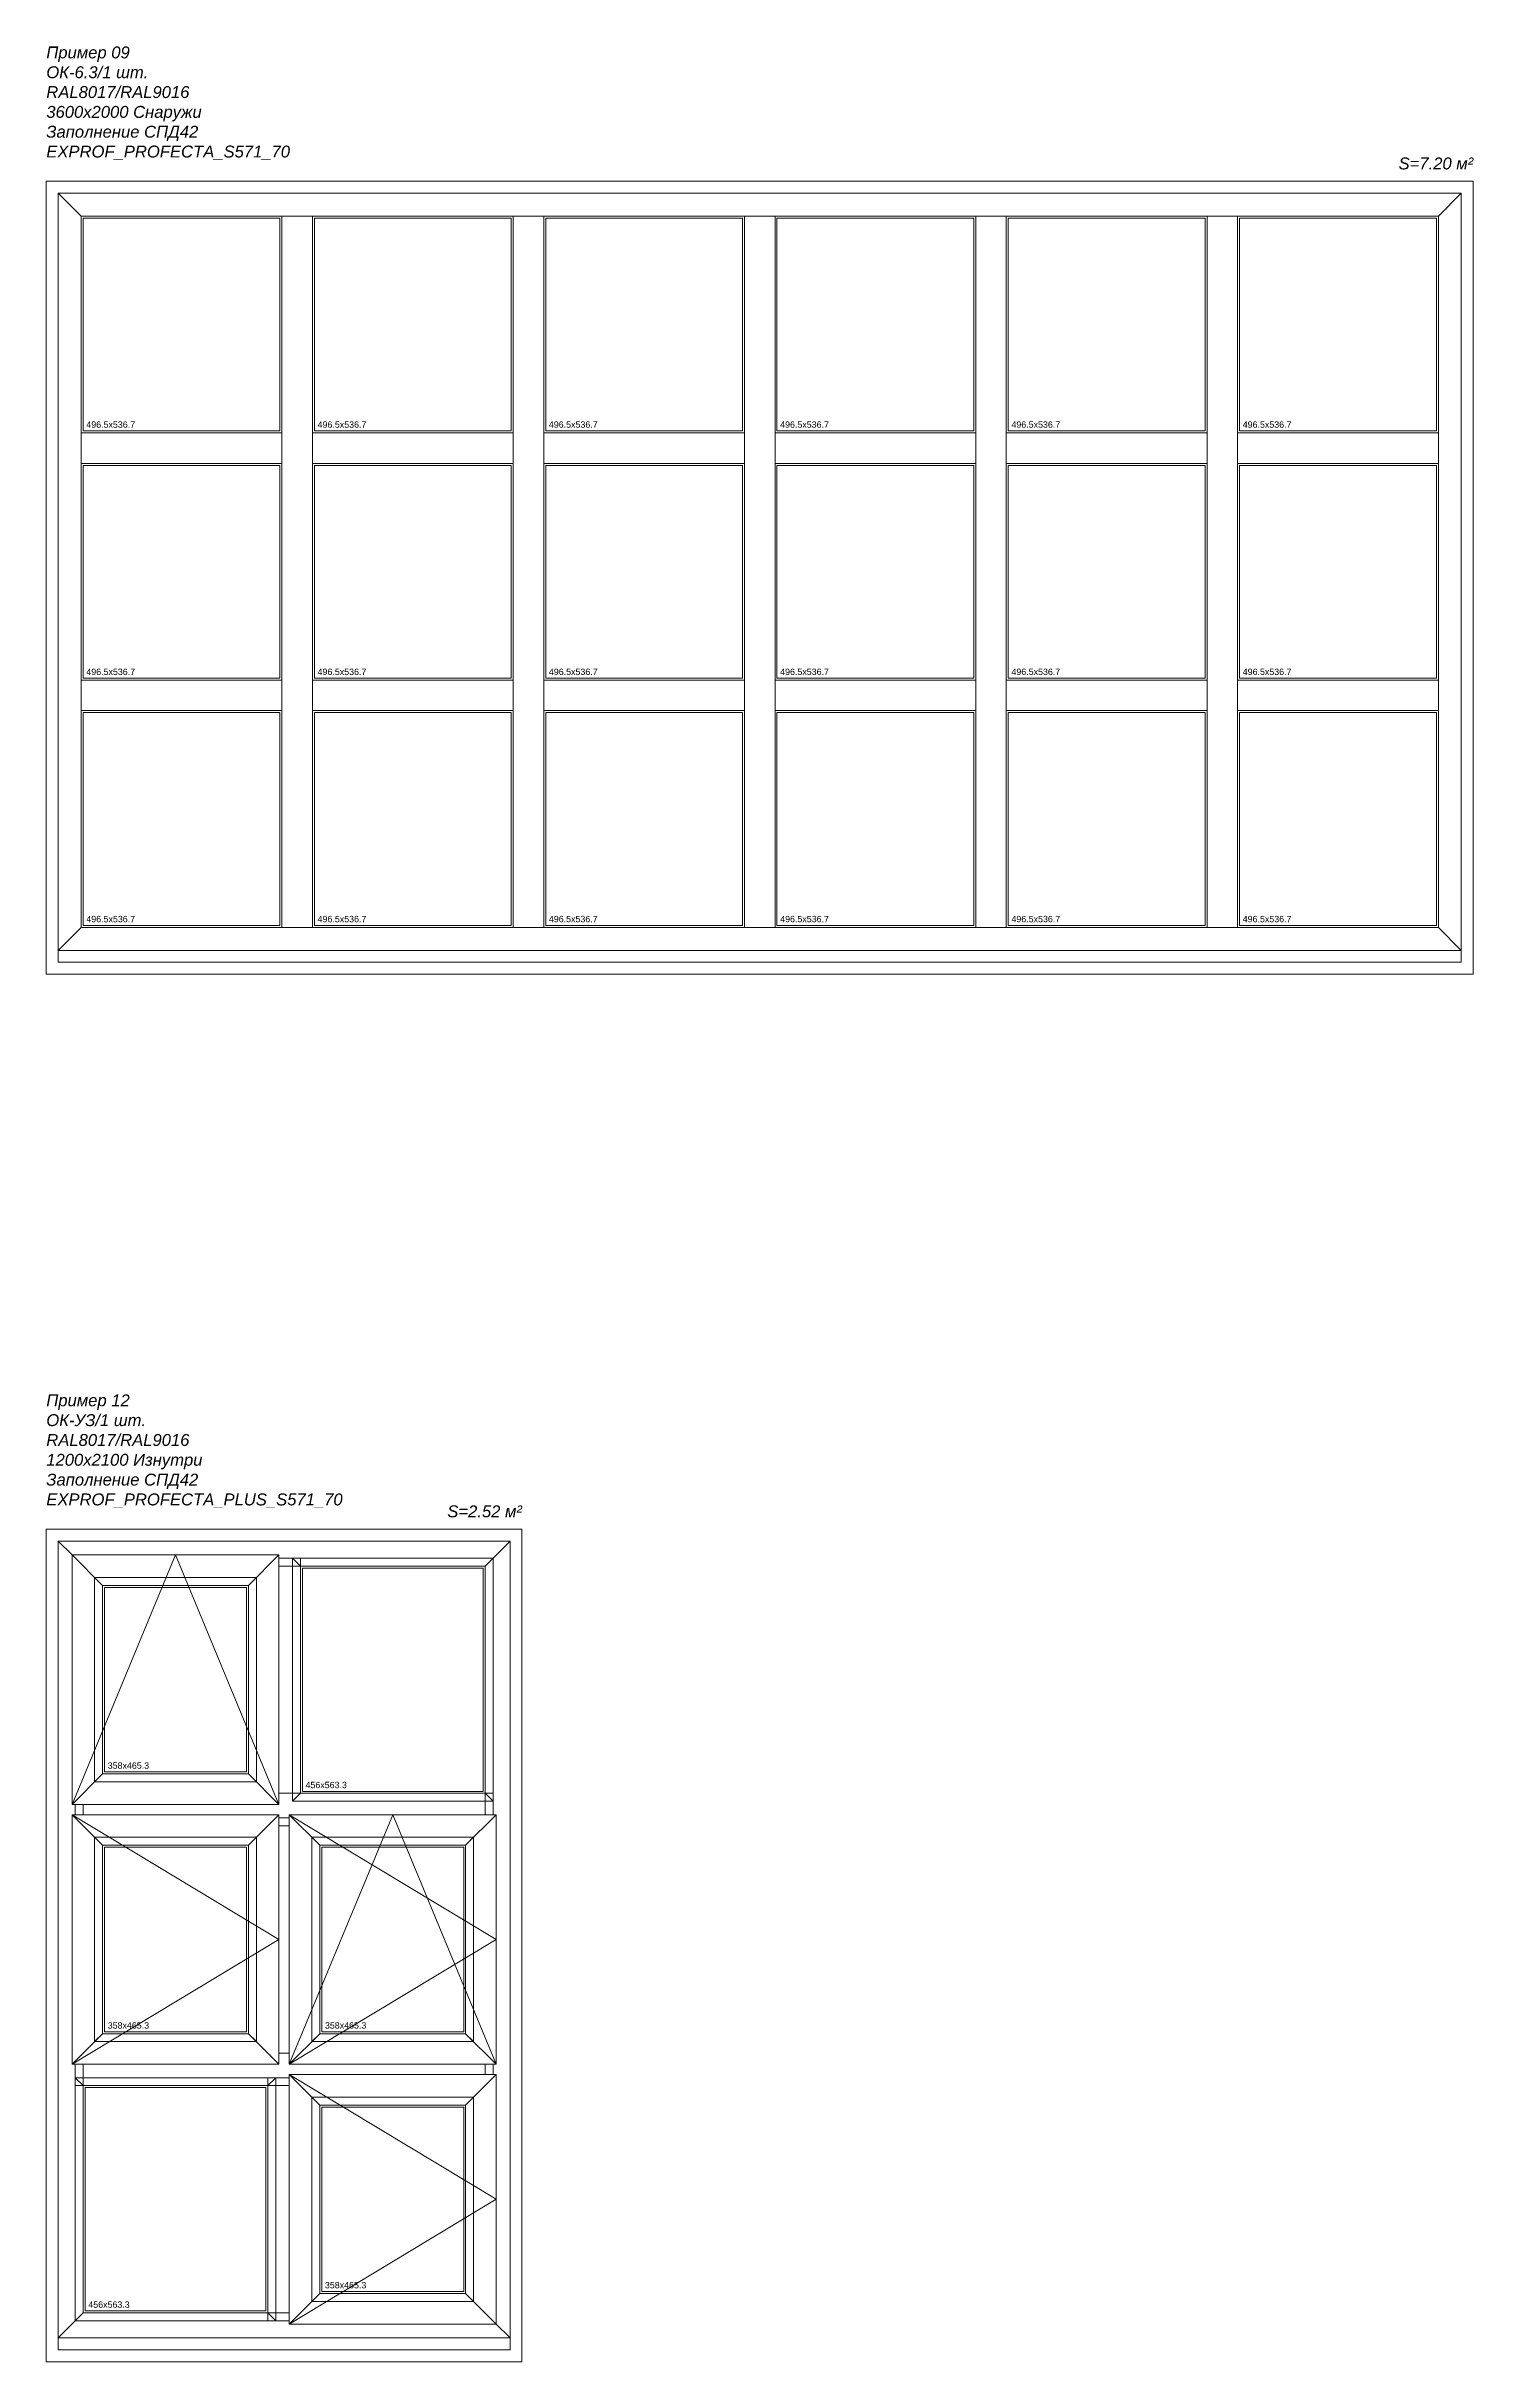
# Model space of a CAD drawing. Header units: millimetres. Extents: x -2 to 10601, y -10500 to 1840.
# Drawn here: x 7000 to 10601, y -10500 to -4660 of the extents above; entities that cross this region are included whole.
import ezdxf
from ezdxf.enums import TextEntityAlignment as Align

# ---------------------------------------------------------------- set-up
doc = ezdxf.new("R2010")
doc.units = ezdxf.units.MM
doc.linetypes.add('GOST2.303 4', pattern=[0])
doc.layers.add('Заполнение', color=6, linetype='Continuous', plot=False)
for name, color, linetype, lineweight in [('Невидимые', 250, 'Continuous', 13), ('Окна', 195, 'Continuous', 0), ('Текст', 2, 'Continuous', 15), ('Штриховые', 170, 'GOST2.303 4', 9)]:
    doc.layers.add(name, color=color, linetype=linetype, lineweight=lineweight)
doc.styles.add('WindowStyle', font='Arial.ttf')
doc.styles.add('Основной стиль (для надписей)', font='ariali.ttf')

# ---------------------------------------------------------------- blocks, each defined once
blk = doc.blocks.new('Пример 09 ОК-6.3 3600х2000 6x3 Снаружи #09')
at = {"layer": 'Невидимые'}
for points in [[(93, 1370.3), (589.5, 1370.3), (589.5, 1907), (93, 1907)], [(676.5, 1370.3), (1173, 1370.3), (1173, 1907), (676.5, 1907)], [(1260, 1370.3), (1756.5, 1370.3), (1756.5, 1907), (1260, 1907)], [(1843.5, 1370.3), (2340, 1370.3), (2340, 1907), (1843.5, 1907)], [(2427, 1370.3), (2923.5, 1370.3), (2923.5, 1907), (2427, 1907)], [(3010.5, 1370.3), (3507, 1370.3), (3507, 1907), (3010.5, 1907)], [(93, 746.7), (589.5, 746.7), (589.5, 1283.3), (93, 1283.3)], [(676.5, 746.7), (1173, 746.7), (1173, 1283.3), (676.5, 1283.3)], [(1260, 746.7), (1756.5, 746.7), (1756.5, 1283.3), (1260, 1283.3)], [(1843.5, 746.7), (2340, 746.7), (2340, 1283.3), (1843.5, 1283.3)], [(2427, 746.7), (2923.5, 746.7), (2923.5, 1283.3), (2427, 1283.3)], [(3010.5, 746.7), (3507, 746.7), (3507, 1283.3), (3010.5, 1283.3)], [(93, 123), (589.5, 123), (589.5, 659.7), (93, 659.7)], [(676.5, 123), (1173, 123), (1173, 659.7), (676.5, 659.7)], [(1260, 123), (1756.5, 123), (1756.5, 659.7), (1260, 659.7)], [(1843.5, 123), (2340, 123), (2340, 659.7), (1843.5, 659.7)], [(2427, 123), (2923.5, 123), (2923.5, 659.7), (2427, 659.7)], [(3010.5, 123), (3507, 123), (3507, 659.7), (3010.5, 659.7)]]:
    blk.add_lwpolyline(points, close=True, dxfattribs=at)
at = {"layer": 'Окна'}
for p, q in [((30, 1970), (88, 1912)), ((3570, 1970), (3512, 1912)), ((30, 60), (88, 118)), ((3570, 60), (3512, 118))]:
    blk.add_line(p, q, dxfattribs=at)
for points in [[(30, 60), (3570, 60), (3570, 1970), (30, 1970)], [(88, 118), (3512, 118), (3512, 1912), (88, 1912)], [(594.5, 118), (671.5, 118), (671.5, 1912), (594.5, 1912)], [(1178, 118), (1255, 118), (1255, 1912), (1178, 1912)], [(1761.5, 118), (1838.5, 118), (1838.5, 1912), (1761.5, 1912)], [(2345, 118), (2422, 118), (2422, 1912), (2345, 1912)], [(2928.5, 118), (3005.5, 118), (3005.5, 1912), (2928.5, 1912)], [(88, 1288.3), (594.5, 1288.3), (594.5, 1365.3), (88, 1365.3)], [(671.5, 1288.3), (1178, 1288.3), (1178, 1365.3), (671.5, 1365.3)], [(1255, 1288.3), (1761.5, 1288.3), (1761.5, 1365.3), (1255, 1365.3)], [(1838.5, 1288.3), (2345, 1288.3), (2345, 1365.3), (1838.5, 1365.3)], [(2422, 1288.3), (2928.5, 1288.3), (2928.5, 1365.3), (2422, 1365.3)], [(3005.5, 1288.3), (3512, 1288.3), (3512, 1365.3), (3005.5, 1365.3)], [(88, 664.7), (594.5, 664.7), (594.5, 741.7), (88, 741.7)], [(671.5, 664.7), (1178, 664.7), (1178, 741.7), (671.5, 741.7)], [(1255, 664.7), (1761.5, 664.7), (1761.5, 741.7), (1255, 741.7)], [(1838.5, 664.7), (2345, 664.7), (2345, 741.7), (1838.5, 741.7)], [(2422, 664.7), (2928.5, 664.7), (2928.5, 741.7), (2422, 741.7)], [(3005.5, 664.7), (3512, 664.7), (3512, 741.7), (3005.5, 741.7)], [(30, 30), (3570, 30), (3570, 60), (30, 60)]]:
    blk.add_lwpolyline(points, close=True, dxfattribs=at)
at = {"layer": 'Штриховые'}
blk.add_lwpolyline([(0, 0), (3600, 0), (3600, 2000), (0, 2000)], close=True, dxfattribs=at)
at = {"layer": 'Заполнение', "style": 'WindowStyle'}
for p in [(101, 1378.3), (684.5, 1378.3), (1268, 1378.3), (1851.5, 1378.3), (2435, 1378.3), (3018.5, 1378.3), (101, 754.7), (684.5, 754.7), (1268, 754.7), (1851.5, 754.7), (2435, 754.7), (3018.5, 754.7), (101, 131), (684.5, 131), (1268, 131), (1851.5, 131), (2435, 131), (3018.5, 131)]:
    blk.add_text('496.5х536.7', height=16, dxfattribs=at).set_placement(p)
at = {"layer": 'Текст', "style": 'Основной стиль (для надписей)'}
blk.add_text('S=7.20 м²', height=30, dxfattribs=at).set_placement((3600, 2060), align=Align.TOP_RIGHT)
for tag, p in [('OBJECT', (0, 2310)), ('WINDOW', (0, 2260)), ('COLOR', (0, 2210)), ('SIZE', (0, 2160)), ('GLAZING', (0, 2110)), ('SYSTEM', (0, 2060))]:
    blk.add_attdef(tag, p, '', height=30, dxfattribs=at)
blk = doc.blocks.new('Пример 12 ОК-УЗ 1200х2100 2x3 Изнутри #12')
at = {"layer": 'Невидимые'}
for points in [[(646, 1438.7), (1102, 1438.7), (1102, 2002), (646, 2002)], [(147, 1487.7), (505, 1487.7), (505, 1953), (147, 1953)], [(147, 832.3), (505, 832.3), (505, 1297.7), (147, 1297.7)], [(695, 832.3), (1053, 832.3), (1053, 1297.7), (695, 1297.7)], [(98, 128), (554, 128), (554, 691.3), (98, 691.3)], [(695, 177), (1053, 177), (1053, 642.3), (695, 642.3)]]:
    blk.add_lwpolyline(points, close=True, dxfattribs=at)
at = {"layer": 'Окна'}
for p, q in [((30, 2070), (65, 2035)), ((1170, 2070), (1107, 2007)), ((587, 2035), (65, 2035)), ((65, 2035), (65, 1405.7)), ((65, 2035), (142, 1958)), ((587, 2035), (510, 1958)), ((587, 1405.7), (587, 2035)), ((641, 2027), (587, 2027)), ((1107, 2007), (587, 2007)), ((641, 2007), (621, 2027)), ((621, 2027), (1127, 2027)), ((621, 1413.7), (621, 2027)), ((621, 2027), (641, 2007)), ((641, 1433.7), (641, 2027)), ((1107, 2007), (641, 2007)), ((641, 2007), (641, 1433.7)), ((1127, 2027), (1107, 2007)), ((1107, 2007), (1127, 2027)), ((1107, 1379.7), (1107, 2007)), ((1107, 1433.7), (1107, 2007)), ((1127, 2027), (1127, 1413.7)), ((530, 1978), (122, 1978)), ((122, 1978), (142, 1958)), ((142, 1958), (122, 1978)), ((122, 1978), (122, 1462.7)), ((510, 1958), (142, 1958)), ((142, 1958), (142, 1482.7)), ((142, 1958), (510, 1958)), ((142, 1482.7), (142, 1958)), ((510, 1958), (530, 1978)), ((530, 1978), (510, 1958)), ((510, 1482.7), (510, 1958)), ((510, 1958), (510, 1482.7)), ((530, 1462.7), (530, 1978)), ((65, 1405.7), (142, 1482.7)), ((142, 1482.7), (122, 1462.7)), ((122, 1462.7), (142, 1482.7)), ((122, 1462.7), (530, 1462.7)), ((142, 1482.7), (510, 1482.7)), ((510, 1482.7), (142, 1482.7)), ((587, 1405.7), (510, 1482.7)), ((530, 1462.7), (510, 1482.7)), ((510, 1482.7), (530, 1462.7)), ((65, 1405.7), (587, 1405.7)), ((73, 1405.7), (73, 1379.7)), ((93, 1405.7), (93, 1379.7)), ((587, 1433.7), (641, 1433.7)), ((1127, 1433.7), (587, 1433.7)), ((621, 1413.7), (641, 1433.7)), ((641, 1433.7), (621, 1413.7)), ((1127, 1413.7), (621, 1413.7)), ((641, 1433.7), (1107, 1433.7)), ((1107, 1433.7), (1127, 1413.7)), ((1127, 1413.7), (1107, 1433.7)), ((1127, 1379.7), (1127, 1433.7)), ((587, 1379.7), (65, 1379.7)), ((65, 1379.7), (65, 750.3)), ((65, 1379.7), (142, 1302.7)), ((587, 1379.7), (510, 1302.7)), ((587, 750.3), (587, 1379.7)), ((613, 1371.7), (587, 1371.7)), ((587, 1351.7), (613, 1351.7)), ((1135, 1379.7), (613, 1379.7)), ((613, 1379.7), (613, 750.3)), ((613, 1379.7), (690, 1302.7)), ((1135, 1379.7), (1058, 1302.7)), ((1135, 750.3), (1135, 1379.7)), ((530, 1322.7), (122, 1322.7)), ((122, 1322.7), (142, 1302.7)), ((142, 1302.7), (122, 1322.7)), ((122, 1322.7), (122, 807.3)), ((510, 1302.7), (142, 1302.7)), ((142, 1302.7), (142, 827.3)), ((142, 1302.7), (510, 1302.7)), ((142, 827.3), (142, 1302.7)), ((510, 1302.7), (530, 1322.7)), ((530, 1322.7), (510, 1302.7)), ((510, 827.3), (510, 1302.7)), ((510, 1302.7), (510, 827.3)), ((530, 807.3), (530, 1322.7)), ((1078, 1322.7), (670, 1322.7)), ((670, 1322.7), (690, 1302.7)), ((690, 1302.7), (670, 1322.7)), ((670, 1322.7), (670, 807.3)), ((1058, 1302.7), (690, 1302.7)), ((690, 1302.7), (690, 827.3)), ((690, 1302.7), (1058, 1302.7)), ((690, 827.3), (690, 1302.7)), ((1058, 1302.7), (1078, 1322.7)), ((1078, 1322.7), (1058, 1302.7)), ((1058, 827.3), (1058, 1302.7)), ((1058, 1302.7), (1058, 827.3)), ((1078, 807.3), (1078, 1322.7)), ((65, 750.3), (142, 827.3)), ((142, 827.3), (122, 807.3)), ((122, 807.3), (142, 827.3)), ((142, 827.3), (510, 827.3)), ((510, 827.3), (142, 827.3)), ((587, 750.3), (510, 827.3)), ((530, 807.3), (510, 827.3)), ((510, 827.3), (530, 807.3)), ((613, 750.3), (690, 827.3)), ((690, 827.3), (670, 807.3)), ((670, 807.3), (690, 827.3)), ((690, 827.3), (1058, 827.3)), ((1058, 827.3), (690, 827.3)), ((1135, 750.3), (1058, 827.3)), ((1078, 807.3), (1058, 827.3)), ((1058, 827.3), (1078, 807.3)), ((122, 807.3), (530, 807.3)), ((587, 778.3), (613, 778.3)), ((613, 778.3), (587, 778.3)), ((670, 807.3), (1078, 807.3)), ((65, 750.3), (587, 750.3)), ((73, 750.3), (73, 696.3)), ((93, 696.3), (73, 716.3)), ((73, 716.3), (579, 716.3)), ((73, 103), (73, 716.3)), ((73, 716.3), (93, 696.3)), ((93, 750.3), (93, 123)), ((613, 716.3), (559, 716.3)), ((559, 716.3), (559, 103)), ((579, 716.3), (559, 696.3)), ((559, 696.3), (579, 716.3)), ((579, 716.3), (579, 103)), ((613, 750.3), (1135, 750.3)), ((1135, 724.3), (613, 724.3)), ((613, 724.3), (613, 95)), ((613, 724.3), (690, 647.3)), ((1135, 724.3), (1058, 647.3)), ((1107, 724.3), (1107, 750.3)), ((1127, 724.3), (1127, 750.3)), ((1135, 95), (1135, 724.3)), ((73, 696.3), (613, 696.3)), ((559, 696.3), (93, 696.3)), ((93, 696.3), (93, 123)), ((559, 123), (559, 696.3)), ((1078, 667.3), (670, 667.3)), ((670, 667.3), (690, 647.3)), ((690, 647.3), (670, 667.3)), ((670, 667.3), (670, 152)), ((1058, 647.3), (690, 647.3)), ((690, 647.3), (690, 172)), ((690, 647.3), (1058, 647.3)), ((690, 172), (690, 647.3)), ((1058, 647.3), (1078, 667.3)), ((1078, 667.3), (1058, 647.3)), ((1058, 172), (1058, 647.3)), ((1058, 647.3), (1058, 172)), ((1078, 152), (1078, 667.3)), ((30, 60), (93, 123)), ((73, 103), (93, 123)), ((93, 123), (73, 103)), ((93, 123), (613, 123)), ((93, 123), (559, 123)), ((559, 123), (579, 103)), ((579, 103), (559, 123)), ((613, 95), (690, 172)), ((690, 172), (670, 152)), ((670, 152), (690, 172)), ((670, 152), (1078, 152)), ((690, 172), (1058, 172)), ((1058, 172), (690, 172)), ((1135, 95), (1058, 172)), ((1078, 152), (1058, 172)), ((1058, 172), (1078, 152)), ((579, 103), (73, 103)), ((559, 103), (613, 103)), ((613, 95), (1135, 95)), ((1170, 60), (1135, 95))]:
    blk.add_line(p, q, dxfattribs=at)
for points in [[(30, 60), (1170, 60), (1170, 2070), (30, 2070)], [(30, 30), (1170, 30), (1170, 60), (30, 60)]]:
    blk.add_lwpolyline(points, close=True, dxfattribs=at)
at = {"layer": 'Штриховые', "linetype": 'Continuous'}
for p, q in [((65, 1405.7), (326, 2035)), ((587, 1405.7), (326, 2035)), ((65, 1379.7), (587, 1065)), ((613, 1379.7), (1135, 1065)), ((613, 750.3), (874, 1379.7)), ((1135, 750.3), (874, 1379.7)), ((65, 750.3), (587, 1065)), ((613, 750.3), (1135, 1065)), ((613, 724.3), (1135, 409.7)), ((613, 95), (1135, 409.7))]:
    blk.add_line(p, q, dxfattribs=at)
at = {"layer": 'Штриховые'}
blk.add_lwpolyline([(0, 0), (1200, 0), (1200, 2100), (0, 2100)], close=True, dxfattribs=at)
at = {"layer": 'Заполнение', "style": 'WindowStyle'}
for s, p in [('358х465.3', (155, 1495.7)), ('456х563.3', (654, 1446.7)), ('358х465.3', (155, 840.3)), ('358х465.3', (703, 840.3)), ('358х465.3', (703, 185)), ('456х563.3', (106, 136))]:
    blk.add_text(s, height=16, dxfattribs=at).set_placement(p)
at = {"layer": 'Текст', "style": 'Основной стиль (для надписей)'}
blk.add_text('S=2.52 м²', height=30, dxfattribs=at).set_placement((1200, 2160), align=Align.TOP_RIGHT)
for tag, p in [('OBJECT', (0, 2410)), ('COLOR', (0, 2310)), ('WINDOW', (0, 2360)), ('SIZE', (0, 2260)), ('GLAZING', (0, 2210)), ('SYSTEM', (0, 2160))]:
    blk.add_attdef(tag, p, '', height=30, dxfattribs=at)

msp = doc.modelspace()

# ---------------------------------------------------------------- block references
at = {"layer": 'Окна'}
for name, p, values in [('Пример 09 ОК-6.3 3600х2000 6x3 Снаружи #09', (7000, -7000), {'OBJECT': 'Пример 09', 'WINDOW': 'ОК-6.3/1 шт.', 'COLOR': 'RAL8017/RAL9016', 'SIZE': '3600х2000 Снаружи', 'GLAZING': 'Заполнение СПД42', 'SYSTEM': 'EXPROF_PROFECTA_S571_70'}), ('Пример 12 ОК-УЗ 1200х2100 2x3 Изнутри #12', (7000, -10500), {'OBJECT': 'Пример 12', 'WINDOW': 'ОК-УЗ/1 шт.', 'COLOR': 'RAL8017/RAL9016', 'SIZE': '1200х2100 Изнутри', 'GLAZING': 'Заполнение СПД42', 'SYSTEM': 'EXPROF_PROFECTA_PLUS_S571_70'})]:
    msp.add_blockref(name, p, dxfattribs=at).add_auto_attribs(values)

doc.saveas('drawing.dxf')
